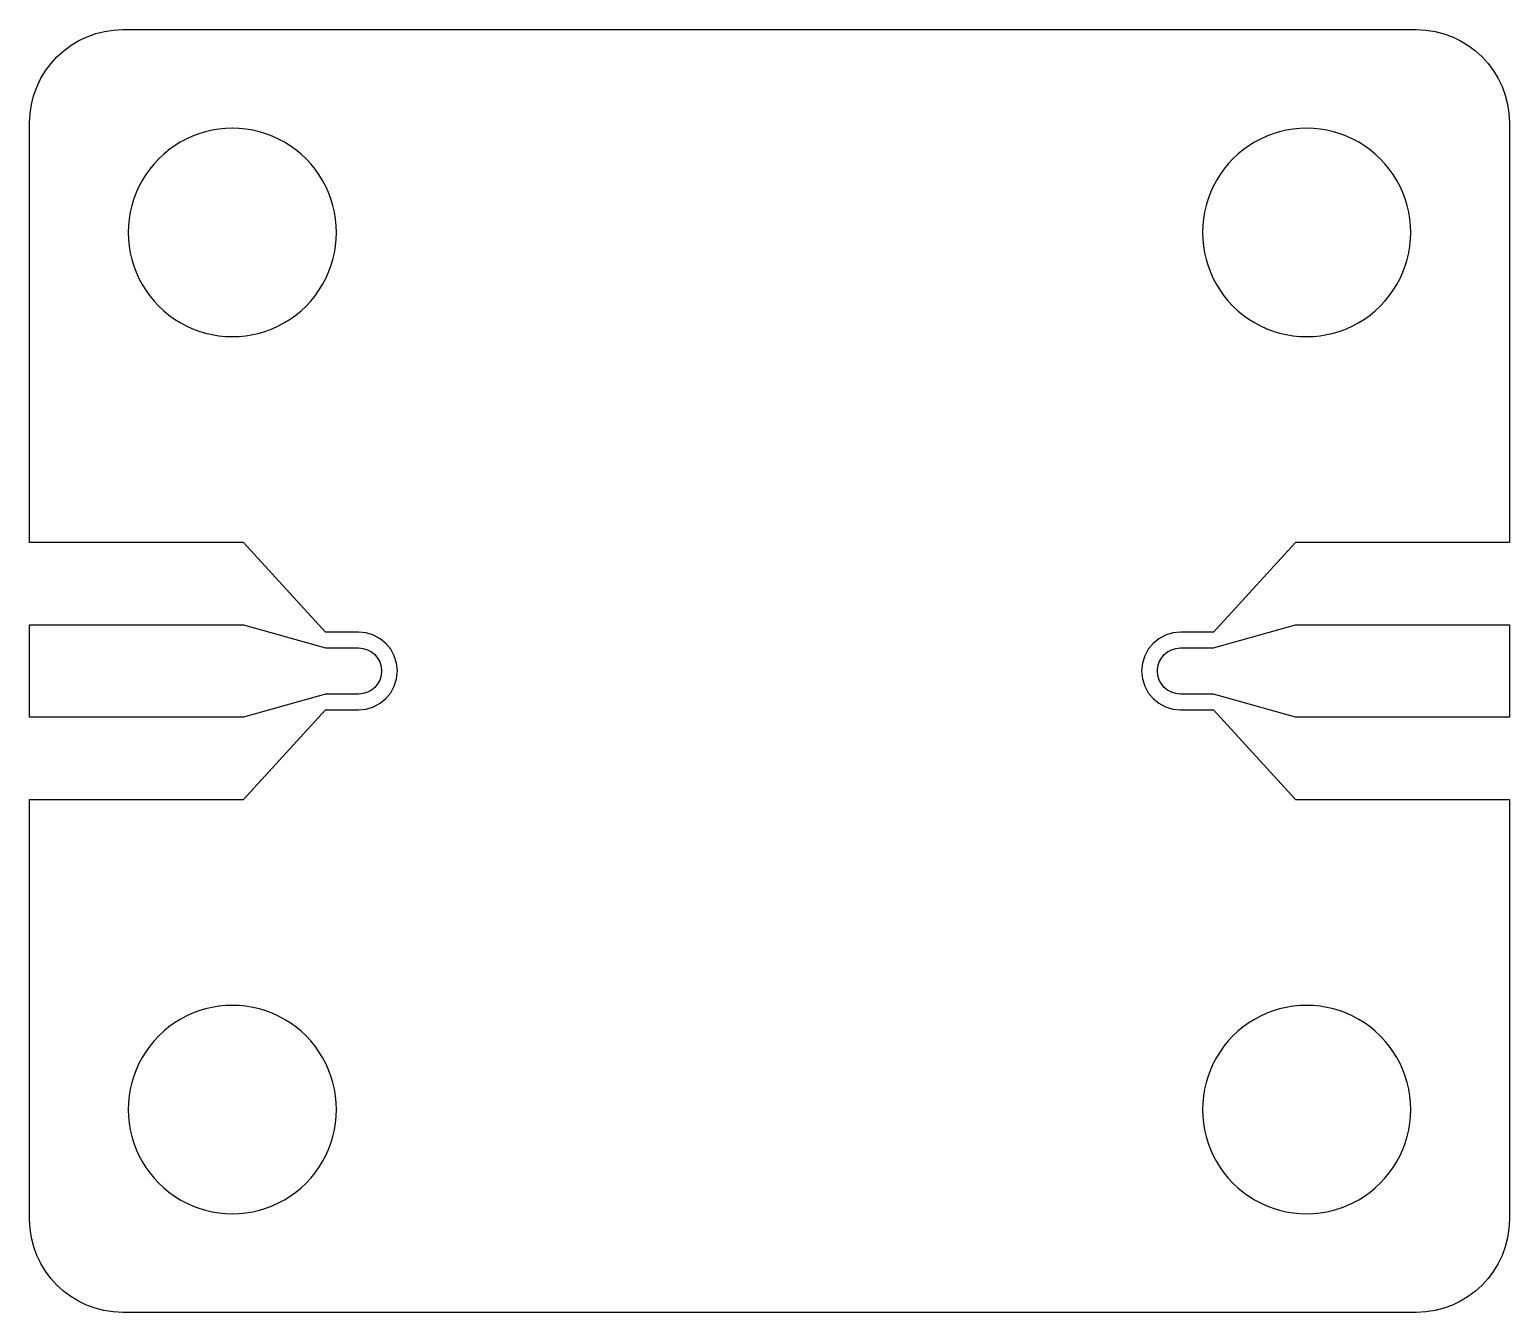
# Model space of a CAD drawing. Header units: millimetres. Extents: x -6 to 21, y -11.7 to 11.7.
import ezdxf

# ---------------------------------------------------------------- set-up
doc = ezdxf.new("R2010")
doc.units = ezdxf.units.MM

msp = doc.modelspace()

# ---------------------------------------------------------------- linework, layer by layer
for points in [[(-4.4738, -11.6912), (-4.6426, -11.6655), (-4.8055, -11.6236), (-4.9617, -11.5664), (-5.1103, -11.4948), (-5.2505, -11.4097), (-5.3814, -11.3118), (-5.5021, -11.2021), (-5.6118, -11.0814), (-5.7097, -10.9505), (-5.7948, -10.8103), (-5.8664, -10.6617), (-5.9236, -10.5055), (-5.9655, -10.3426), (-5.9912, -10.1738), (-6, -10), (-6, -2.3432), (-2.1, -2.3432), (-0.6, -0.7099), (0, -0.7099), (0.1431, -0.6955), (0.2763, -0.6542), (0.3969, -0.5887), (0.502, -0.502), (0.5887, -0.3969), (0.6542, -0.2763), (0.6955, -0.1431), (0.7099, 0), (0.6955, 0.1431), (0.6542, 0.2763), (0.5887, 0.3969), (0.502, 0.502), (0.3969, 0.5887), (0.2763, 0.6542), (0.1431, 0.6955), (0, 0.7099), (-0.6, 0.7099), (-2.1, 2.3432), (-6, 2.3432), (-6, 10), (-5.9917, 10.168), (-5.967, 10.3332), (-5.9265, 10.4944), (-5.8706, 10.6506), (-5.7997, 10.8005), (-5.7144, 10.9432), (-5.615, 11.0774), (-5.5021, 11.2021), (-5.3774, 11.315), (-5.2432, 11.4144), (-5.1005, 11.4997), (-4.9506, 11.5706), (-4.7944, 11.6265), (-4.6332, 11.667), (-4.468, 11.6917), (-4.3, 11.7), (19.3, 11.7), (19.4738, 11.6912), (19.6426, 11.6655), (19.8055, 11.6236), (19.9617, 11.5664), (20.1103, 11.4948), (20.2505, 11.4097), (20.3814, 11.3118), (20.5021, 11.2021), (20.6118, 11.0814), (20.7097, 10.9505), (20.7948, 10.8103), (20.8664, 10.6617), (20.9236, 10.5055), (20.9655, 10.3426), (20.9912, 10.1738), (21, 10), (21, 2.3432), (17.1, 2.3432), (15.6, 0.7099), (15, 0.7099), (14.8569, 0.6955), (14.7236, 0.6542), (14.6031, 0.5887), (14.498, 0.502), (14.4113, 0.3969), (14.3458, 0.2763), (14.3045, 0.1431), (14.2901, 0), (14.3045, -0.1431), (14.3458, -0.2763), (14.4113, -0.3969), (14.498, -0.502), (14.6031, -0.5887), (14.7236, -0.6542), (14.8569, -0.6955), (15, -0.7099), (15.6, -0.7099), (17.1, -2.3432), (21, -2.3432), (21, -10), (20.9912, -10.1738), (20.9655, -10.3426), (20.9236, -10.5055), (20.8664, -10.6617), (20.7948, -10.8103), (20.7097, -10.9505), (20.6118, -11.0814), (20.5021, -11.2021), (20.3814, -11.3118), (20.2505, -11.4097), (20.1103, -11.4948), (19.9617, -11.5664), (19.8055, -11.6236), (19.6426, -11.6655), (19.4738, -11.6912), (19.3, -11.7), (-4.3, -11.7)], [(-0.4041, 7.8757), (-0.4, 8), (-0.4041, 8.1243), (-0.4163, 8.248), (-0.4365, 8.3707), (-0.4647, 8.4918), (-0.5008, 8.6107), (-0.5446, 8.7271), (-0.5959, 8.8403), (-0.6546, 8.95), (-0.7202, 9.0556), (-0.7926, 9.1566), (-0.8715, 9.2528), (-0.9565, 9.3435), (-1.0472, 9.4285), (-1.1434, 9.5074), (-1.2444, 9.5798), (-1.35, 9.6454), (-1.4597, 9.7041), (-1.5729, 9.7554), (-1.6893, 9.7992), (-1.8082, 9.8353), (-1.9293, 9.8635), (-2.052, 9.8837), (-2.1757, 9.8959), (-2.3, 9.9), (-2.4243, 9.8959), (-2.548, 9.8837), (-2.6707, 9.8635), (-2.7918, 9.8353), (-2.9107, 9.7992), (-3.0271, 9.7554), (-3.1403, 9.7041), (-3.25, 9.6454), (-3.3556, 9.5798), (-3.4566, 9.5074), (-3.5528, 9.4285), (-3.6435, 9.3435), (-3.7285, 9.2528), (-3.8074, 9.1566), (-3.8798, 9.0556), (-3.9454, 8.95), (-4.0041, 8.8403), (-4.0554, 8.7271), (-4.0992, 8.6107), (-4.1353, 8.4918), (-4.1635, 8.3707), (-4.1837, 8.248), (-4.1959, 8.1243), (-4.2, 8), (-4.1959, 7.8757), (-4.1837, 7.752), (-4.1635, 7.6293), (-4.1353, 7.5082), (-4.0992, 7.3893), (-4.0554, 7.2729), (-4.0041, 7.1597), (-3.9454, 7.05), (-3.8798, 6.9444), (-3.8074, 6.8434), (-3.7285, 6.7472), (-3.6435, 6.6565), (-3.5528, 6.5715), (-3.4566, 6.4926), (-3.3556, 6.4202), (-3.25, 6.3546), (-3.1403, 6.2959), (-3.0271, 6.2446), (-2.9107, 6.2008), (-2.7918, 6.1647), (-2.6707, 6.1365), (-2.548, 6.1163), (-2.4243, 6.1041), (-2.3, 6.1), (-2.1757, 6.1041), (-2.052, 6.1163), (-1.9293, 6.1365), (-1.8082, 6.1647), (-1.6893, 6.2008), (-1.5729, 6.2446), (-1.4597, 6.2959), (-1.35, 6.3546), (-1.2444, 6.4202), (-1.1434, 6.4926), (-1.0472, 6.5715), (-0.9565, 6.6565), (-0.8715, 6.7472), (-0.7926, 6.8434), (-0.7202, 6.9444), (-0.6546, 7.05), (-0.5959, 7.1597), (-0.5446, 7.2729), (-0.5008, 7.3893), (-0.4647, 7.5082), (-0.4365, 7.6293), (-0.4163, 7.752)], [(19.1959, 7.8757), (19.2, 8), (19.1959, 8.1243), (19.1837, 8.248), (19.1635, 8.3707), (19.1353, 8.4918), (19.0992, 8.6107), (19.0554, 8.7271), (19.0041, 8.8403), (18.9454, 8.95), (18.8798, 9.0556), (18.8074, 9.1566), (18.7285, 9.2528), (18.6435, 9.3435), (18.5528, 9.4285), (18.4566, 9.5074), (18.3556, 9.5798), (18.25, 9.6454), (18.1403, 9.7041), (18.0271, 9.7554), (17.9107, 9.7992), (17.7918, 9.8353), (17.6707, 9.8635), (17.548, 9.8837), (17.4243, 9.8959), (17.3, 9.9), (17.1757, 9.8959), (17.052, 9.8837), (16.9293, 9.8635), (16.8082, 9.8353), (16.6893, 9.7992), (16.5729, 9.7554), (16.4597, 9.7041), (16.35, 9.6454), (16.2444, 9.5798), (16.1434, 9.5074), (16.0472, 9.4285), (15.9565, 9.3435), (15.8715, 9.2528), (15.7926, 9.1566), (15.7202, 9.0556), (15.6546, 8.95), (15.5959, 8.8403), (15.5446, 8.7271), (15.5008, 8.6107), (15.4647, 8.4918), (15.4365, 8.3707), (15.4163, 8.248), (15.4041, 8.1243), (15.4, 8), (15.4041, 7.8757), (15.4163, 7.752), (15.4365, 7.6293), (15.4647, 7.5082), (15.5008, 7.3893), (15.5446, 7.2729), (15.5959, 7.1597), (15.6546, 7.05), (15.7202, 6.9444), (15.7926, 6.8434), (15.8715, 6.7472), (15.9565, 6.6565), (16.0472, 6.5715), (16.1434, 6.4926), (16.2444, 6.4202), (16.35, 6.3546), (16.4597, 6.2959), (16.5729, 6.2446), (16.6893, 6.2008), (16.8082, 6.1647), (16.9293, 6.1365), (17.052, 6.1163), (17.1757, 6.1041), (17.3, 6.1), (17.4243, 6.1041), (17.548, 6.1163), (17.6707, 6.1365), (17.7918, 6.1647), (17.9107, 6.2008), (18.0271, 6.2446), (18.1403, 6.2959), (18.25, 6.3546), (18.3556, 6.4202), (18.4566, 6.4926), (18.5528, 6.5715), (18.6435, 6.6565), (18.7285, 6.7472), (18.8074, 6.8434), (18.8798, 6.9444), (18.9454, 7.05), (19.0041, 7.1597), (19.0554, 7.2729), (19.0992, 7.3893), (19.1353, 7.5082), (19.1635, 7.6293), (19.1837, 7.752)], [(0, 0.4219), (0.085, 0.4133), (0.1642, 0.3887), (0.2359, 0.3498), (0.2983, 0.2983), (0.3498, 0.2359), (0.3887, 0.1642), (0.4133, 0.085), (0.4219, 0), (0.4133, -0.085), (0.3887, -0.1642), (0.3498, -0.2359), (0.2983, -0.2983), (0.2359, -0.3498), (0.1642, -0.3887), (0.085, -0.4133), (0, -0.4219), (-0.6, -0.4219), (-2.1, -0.8432), (-6, -0.8432), (-6, 0.8432), (-2.1, 0.8432), (-0.6, 0.4219)], [(15, -0.4219), (14.915, -0.4133), (14.8358, -0.3887), (14.7641, -0.3498), (14.7017, -0.2983), (14.6502, -0.2359), (14.6113, -0.1642), (14.5867, -0.085), (14.5782, 0), (14.5867, 0.085), (14.6113, 0.1642), (14.6502, 0.2359), (14.7017, 0.2983), (14.7641, 0.3498), (14.8358, 0.3887), (14.915, 0.4133), (15, 0.4219), (15.6, 0.4219), (17.1, 0.8432), (21, 0.8432), (21, -0.8432), (17.1, -0.8432), (15.6, -0.4219)], [(-0.4041, -8.1243), (-0.4, -8), (-0.4041, -7.8757), (-0.4163, -7.752), (-0.4365, -7.6293), (-0.4647, -7.5082), (-0.5008, -7.3893), (-0.5446, -7.2729), (-0.5959, -7.1597), (-0.6546, -7.05), (-0.7202, -6.9444), (-0.7926, -6.8434), (-0.8715, -6.7472), (-0.9565, -6.6565), (-1.0472, -6.5715), (-1.1434, -6.4926), (-1.2444, -6.4202), (-1.35, -6.3546), (-1.4597, -6.2959), (-1.5729, -6.2446), (-1.6893, -6.2008), (-1.8082, -6.1647), (-1.9293, -6.1365), (-2.052, -6.1163), (-2.1757, -6.1041), (-2.3, -6.1), (-2.4243, -6.1041), (-2.548, -6.1163), (-2.6707, -6.1365), (-2.7918, -6.1647), (-2.9107, -6.2008), (-3.0271, -6.2446), (-3.1403, -6.2959), (-3.25, -6.3546), (-3.3556, -6.4202), (-3.4566, -6.4926), (-3.5528, -6.5715), (-3.6435, -6.6565), (-3.7285, -6.7472), (-3.8074, -6.8434), (-3.8798, -6.9444), (-3.9454, -7.05), (-4.0041, -7.1597), (-4.0554, -7.2729), (-4.0992, -7.3893), (-4.1353, -7.5082), (-4.1635, -7.6293), (-4.1837, -7.752), (-4.1959, -7.8757), (-4.2, -8), (-4.1959, -8.1243), (-4.1837, -8.248), (-4.1635, -8.3707), (-4.1353, -8.4918), (-4.0992, -8.6107), (-4.0554, -8.7271), (-4.0041, -8.8403), (-3.9454, -8.95), (-3.8798, -9.0556), (-3.8074, -9.1566), (-3.7285, -9.2528), (-3.6435, -9.3435), (-3.5528, -9.4285), (-3.4566, -9.5074), (-3.3556, -9.5798), (-3.25, -9.6454), (-3.1403, -9.7041), (-3.0271, -9.7554), (-2.9107, -9.7992), (-2.7918, -9.8353), (-2.6707, -9.8635), (-2.548, -9.8837), (-2.4243, -9.8959), (-2.3, -9.9), (-2.1757, -9.8959), (-2.052, -9.8837), (-1.9293, -9.8635), (-1.8082, -9.8353), (-1.6893, -9.7992), (-1.5729, -9.7554), (-1.4597, -9.7041), (-1.35, -9.6454), (-1.2444, -9.5798), (-1.1434, -9.5074), (-1.0472, -9.4285), (-0.9565, -9.3435), (-0.8715, -9.2528), (-0.7926, -9.1566), (-0.7202, -9.0556), (-0.6546, -8.95), (-0.5959, -8.8403), (-0.5446, -8.7271), (-0.5008, -8.6107), (-0.4647, -8.4918), (-0.4365, -8.3707), (-0.4163, -8.248)], [(19.1959, -8.1243), (19.2, -8), (19.1959, -7.8757), (19.1837, -7.752), (19.1635, -7.6293), (19.1353, -7.5082), (19.0992, -7.3893), (19.0554, -7.2729), (19.0041, -7.1597), (18.9454, -7.05), (18.8798, -6.9444), (18.8074, -6.8434), (18.7285, -6.7472), (18.6435, -6.6565), (18.5528, -6.5715), (18.4566, -6.4926), (18.3556, -6.4202), (18.25, -6.3546), (18.1403, -6.2959), (18.0271, -6.2446), (17.9107, -6.2008), (17.7918, -6.1647), (17.6707, -6.1365), (17.548, -6.1163), (17.4243, -6.1041), (17.3, -6.1), (17.1757, -6.1041), (17.052, -6.1163), (16.9293, -6.1365), (16.8082, -6.1647), (16.6893, -6.2008), (16.5729, -6.2446), (16.4597, -6.2959), (16.35, -6.3546), (16.2444, -6.4202), (16.1434, -6.4926), (16.0472, -6.5715), (15.9565, -6.6565), (15.8715, -6.7472), (15.7926, -6.8434), (15.7202, -6.9444), (15.6546, -7.05), (15.5959, -7.1597), (15.5446, -7.2729), (15.5008, -7.3893), (15.4647, -7.5082), (15.4365, -7.6293), (15.4163, -7.752), (15.4041, -7.8757), (15.4, -8), (15.4041, -8.1243), (15.4163, -8.248), (15.4365, -8.3707), (15.4647, -8.4918), (15.5008, -8.6107), (15.5446, -8.7271), (15.5959, -8.8403), (15.6546, -8.95), (15.7202, -9.0556), (15.7926, -9.1566), (15.8715, -9.2528), (15.9565, -9.3435), (16.0472, -9.4285), (16.1434, -9.5074), (16.2444, -9.5798), (16.35, -9.6454), (16.4597, -9.7041), (16.5729, -9.7554), (16.6893, -9.7992), (16.8082, -9.8353), (16.9293, -9.8635), (17.052, -9.8837), (17.1757, -9.8959), (17.3, -9.9), (17.4243, -9.8959), (17.548, -9.8837), (17.6707, -9.8635), (17.7918, -9.8353), (17.9107, -9.7992), (18.0271, -9.7554), (18.1403, -9.7041), (18.25, -9.6454), (18.3556, -9.5798), (18.4566, -9.5074), (18.5528, -9.4285), (18.6435, -9.3435), (18.7285, -9.2528), (18.8074, -9.1566), (18.8798, -9.0556), (18.9454, -8.95), (19.0041, -8.8403), (19.0554, -8.7271), (19.0992, -8.6107), (19.1353, -8.4918), (19.1635, -8.3707), (19.1837, -8.248)]]:
    msp.add_lwpolyline(points, close=True)

doc.saveas('drawing.dxf')
